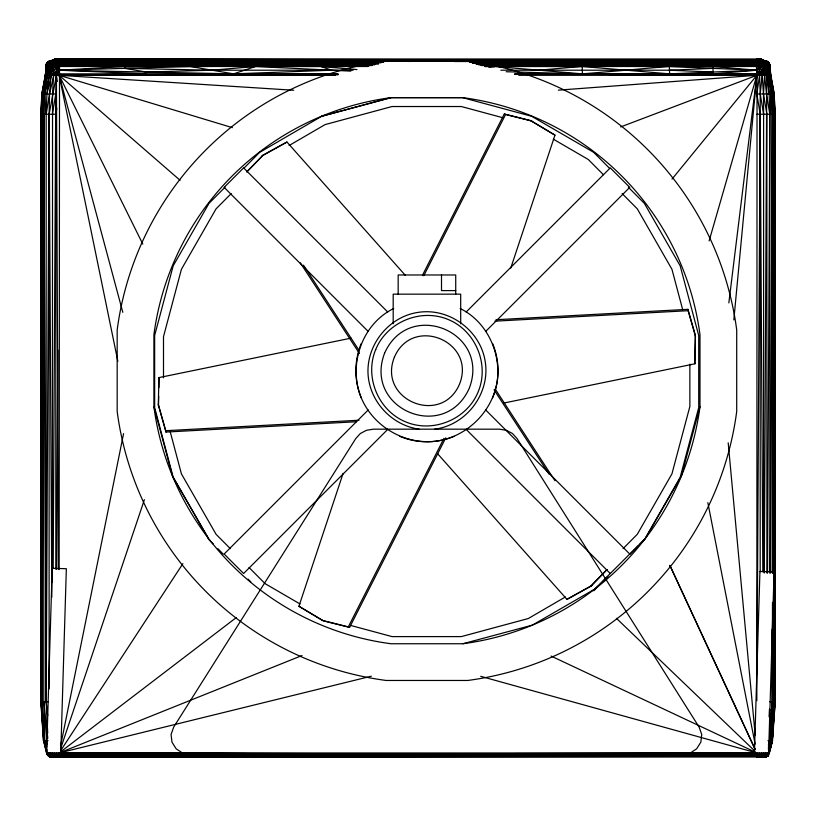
<?xml version="1.0" encoding="UTF-8"?>
<svg xmlns="http://www.w3.org/2000/svg" width="816" height="816" viewBox="0 0 816 816"><rect width="100%" height="100%" fill="white"/><g stroke="black" fill="none" stroke-linecap="round" stroke-linejoin="round"><path stroke-width="1.22" d="M52.397 581.961L52.53 93.962L54.182 64.79L54.968 61.628L56.151 60.649L59.252 60.659L59.16 75.296L117.851 361.213M122.818 312.334L59.16 75.296L146.37 73.858L146.37 72.053L124.675 68.35L58.987 70.207L54.111 66.504C44.492 69.401 43.248 62.577 51.296 60.649L764.704 60.649C771.793 61.027 770.763 70.961 768.519 75.296L769.825 114.24L769.825 573.036M514.947 74.042L582.42 73.858L625.872 70.207L670.589 66.259L670.589 60.772L146.237 61.628M709.124 240.904L756.84 75.296L756.748 60.649L58.058 59.67L56.447 60.659L49.45 60.965L766.55 60.965L763.776 60.659L761.083 59.211L756.84 59.384M756.84 114.24L775.2 114.24L775.2 701.76L772.507 740.704L769.396 752.974L767.693 755.922L765.847 756.84L760.991 755.922L756.84 752.974L756.84 756.83L765.316 756.84L767.479 755.922L769.151 752.974L772.201 740.704L774.894 701.76L775.2 114.24L774.17 93.962L770.896 75.296C768.621 70.88 771.028 60.925 763.776 60.659L760.512 59.16M372.167 65.535L46.043 65.535L46.165 70.196L41.83 93.962L40.8 114.24L41.106 701.76L43.799 740.704L47.45 754.718L768.55 754.718L767.479 755.922C764.062 757.452 759.91 756.636 756.84 754.718L59.16 752.974L59.16 756.83L48.736 756.33L46.604 752.974L43.493 740.704L41.106 701.76L42.177 93.962L45.38 75.296C46.9 70.523 45.288 59.782 53.285 60.659L56.09 59.16L758.074 60.078L760.838 59.211L762.715 60.659L765.214 60.772L756.911 63.342L670.589 62.689L476.156 63.781M57.13 59.16L51.296 60.649L55.753 59.16L52.632 60.659C45.798 61.669 49.317 71.216 46.186 75.296L43.166 93.962L43.799 114.24L42.085 701.76L43.799 740.704L46.604 752.974L769.396 752.974L768.315 754.718L771.304 740.704L773.915 701.76L774.894 114.24L774.17 93.962L770.62 75.296L769.6 64.79L768.386 62.118L764.531 60.649M762.838 571.771L760.186 114.24L756.84 93.962L759.757 73.848L759.064 62.118L758.605 60.772L756.748 60.649L756.84 59.16L759.247 59.211L760.767 60.659C769.621 58.823 767.907 70.288 766.785 75.296L769.09 93.962M760.186 571.771L760.226 93.962L759.584 75.296L757.156 73.848L514.723 74.297M765.316 756.84L767.693 755.922L48.307 755.922C41.188 738.99 45.89 719.549 43.799 701.76L43.799 114.24L44.758 93.962L51.857 66.504L59.078 64.79L381.062 62.791L47.104 62.689L58.181 59.384L756.84 60.078C764.816 59.792 760.726 70.849 762.215 75.296L763.47 93.962L763.603 114.24L763.603 571.771M772.497 602.351L772.201 701.76L771.304 740.704L768.376 749.629M772.579 573.036L773.915 114.24L773.823 93.962L770.62 75.296C768.57 70.645 770.324 53.876 769.814 75.296L772.201 114.24L772.201 573.036M770.345 573.036L772.201 114.24L772.834 93.962L770.62 75.296M47.716 733.166L46.175 701.76L49.113 114.24L49.531 93.962L51.928 64.79L52.744 62.118L54.111 60.772M53.183 567.946L55.774 93.962L56.416 75.296C57.926 71.104 53.927 62.281 59.16 60.078L59.252 60.659L49.552 62.118L46.92 63.342L46.145 64.79L46.237 72.053L47.481 75.296L44.758 93.962L46.175 114.24L46.175 701.76L47.695 715.581M56.569 569.221L57.824 350.013M757.003 673.72L760.186 114.24M764.317 573.036L766.785 75.296L764.51 73.858L757.156 73.848M767.53 573.036L769.825 114.24L771.242 93.962L768.519 75.296C765.469 70.615 768.335 60.272 760.369 60.078L760.991 59.384L760.247 59.16L761.828 59.384L54.172 59.384L52.081 60.659M356.623 421.729L165.944 432.062L158.314 404.675L158.916 377.614L351.023 338.15M158.488 406.042L158.712 396.199M158.906 387.59L158.916 377.614M694.814 361.192L695.395 335.356L687.939 309.335L495.985 319.729M504.115 402.992L694.967 363.783L695.395 335.356M47.45 754.718L49.572 756.789L766.428 756.789L764.51 755.922L761.644 752.974L760.828 756.33L756.84 756.789L766.071 756.616C777.046 741.01 770.998 719.447 773.915 701.76L773.915 114.24L772.834 93.962L768.805 70.207L768.907 66.504L769.927 66.494L770.896 75.296L518.762 75.296M768.907 66.504L768.162 73.868L764.51 73.858L763.052 70.207C766.652 63.974 761.909 59.69 756.84 59.211M60.751 753.678L66.351 568.721L52.193 568.293L46.553 754.514L48.909 754.586M754.402 753.953L759.931 571.465L774.088 571.894L768.499 756.259L760.237 756.004M41.106 701.76L41.106 114.24L41.83 93.962L46.237 72.053L46.349 66.494L59.119 62.118L146.237 61.241L496.577 60.649M46.237 72.053L47.746 70.207L47.858 73.858L49.215 75.296L46.91 93.962L46.175 114.24L49.531 93.962L53.785 75.296L56.294 73.848L58.987 70.207L56.528 66.494L54.142 66.259M53.285 60.659L53.305 60.078M59.16 569.537L59.517 66.504L54.111 66.504L51.52 73.868L45.502 73.848L45.104 75.296L335.427 75.296M769.09 716.836L769.457 709.298M41.106 114.24L42.177 93.962L46.186 75.296L46.073 66.494L45.502 73.848M46.91 93.962L51.347 75.296L49.501 73.858C50.459 70.38 47.838 60.843 54.162 60.659L56.559 59.16L54.917 59.211L55.488 59.16L52.938 60.078L56.1 59.211L54.264 59.384L54.835 59.211L761.165 59.211L758.217 60.659L757.574 59.16M484.918 66.494L756.432 66.504L757.034 70.196L756.84 700.658M46.991 750.516L44.696 740.704L42.085 701.76L42.085 114.24L43.166 93.962L47.858 73.858L48.297 66.494L47.032 66.259M772.201 740.704L775.2 701.76L769.825 701.76M733.839 319.903L756.84 75.296L609.093 74.664M353.124 70.207L211.885 70.207L124.675 68.35L124.848 66.494L372.167 64.943M59.119 62.118C54.805 61.292 49.847 63.005 46.298 65.535L46.675 63.342L48.409 61.628L52.816 60.078L763.184 60.078L764.704 60.649M728.841 302.899L756.84 75.296L558.368 90.148M759.9 59.211L761.838 60.659M767.479 755.922L767.275 752.974L764.806 756.789L756.84 756.83M46.614 73.868L48.297 66.494L49.501 73.858M55.814 569.221L55.814 114.24L56.804 108.273M52.397 114.24L55.774 93.962L41.83 93.962M49.113 689.02L49.113 114.24L56.416 75.296L58.895 73.858L337.977 73.858M769.825 114.24L766.469 93.962L764.51 73.858L766.091 66.494L767.744 66.259L769.6 64.79M60.67 745.487L123.573 433.612M50.684 756.84L47.685 754.718L48.736 756.33L767.264 756.33L758.625 756.84L759.288 752.974L762.868 755.922L766.846 756.616L49.154 756.616L46.849 752.974M768.315 748.068L769.865 740.704L772.201 701.76L772.201 629.116M766.112 66.259L769.386 64.046L769.865 64.79L768.947 66.259L767.703 66.504L756.432 66.504L756.84 73.879L514.947 73.858M766.887 573.036L766.887 114.24L763.47 93.962L764.653 75.296L762.226 73.868L763.052 70.207L761.909 70.217L759.574 68.34L757.034 70.196L669.63 73.858L515.416 74.225M393.72 308.519C361.712 324.013 347.82 365.456 361.284 397.892C373.473 426.85 405.052 445.087 436.223 441.16C467.344 436.886 493.129 411.101 497.403 379.97C500.708 351.553 486.265 321.229 460.163 308.519M699.985 406.643L681.38 476.085L645.436 538.346L594.599 589.183L532.338 625.138L462.886 643.742L390.997 643.742A275.4 275.4 0 0 1 153.898 406.643L153.898 334.754A275.4 275.4 0 0 1 390.997 97.655L462.886 97.655A275.4 275.4 0 0 1 699.985 334.754L699.985 406.643A275.4 275.4 0 0 1 462.886 643.742M769.151 752.974L772.507 740.704L767.917 740.704M484.959 66.473L495.088 66.494L538.754 70.207L583.817 66.259L756.932 64.79L759.359 65.535L765.663 63.342L767.591 61.628L768.152 62.118L767.213 63.342L764.062 64.79L756.942 66.494M445.771 437.815L349.595 627.412L323.32 620.854L298.921 606.268L343.118 473.341M510.765 268.056L554.972 135.13L530.563 120.533L504.298 113.985L422.504 275.206M60.782 748.15L144.391 499.688M768.356 745.171L769.865 740.704L769.835 709.298M47.858 73.858L49.888 66.494L59.078 64.046L383.602 62.2M769.692 66.259L769.957 65.535L481.216 65.535M769.774 72.043L768.805 70.207L769.498 68.34M768.152 62.118L768.366 63.342L766.051 64.79L759.482 66.494L757.034 70.196L759.757 73.848L762.215 75.296L760.226 93.962L763.603 114.24M423.779 275.726L505.563 114.515L531.828 121.064M322.055 620.323L348.32 626.882L443.924 438.416M762.052 756.83L763.817 752.974L766.652 756.616M46.92 63.342L50.031 61.628L57.62 60.649M59.16 756.83L49.756 756.789L50.143 755.922L59.16 756.789L53.132 755.922L48.725 752.974C48.43 758.237 60.67 759.41 56.712 752.974M60.547 750.842L182.886 563.632M763.327 756.84L764.51 755.922L765.724 752.974L767.06 756.33M59.231 60.649L59.16 59.16L58.426 59.16L57.783 60.659L56.732 60.078L57.508 59.211L53.887 60.078L54.162 60.659M672.007 179.112L756.84 75.296L620.67 126.929M246.718 171.809L263.201 155.04L286.946 142.035L405.328 275.339M246.962 171.86L263.201 155.04M437.56 453.676L566.936 599.352L590.682 586.347L606.92 569.537M590.682 586.347L607.165 569.578M224.992 187.252L208.998 203.357L173.186 265.832L154.642 335.498L154.642 407.633L173.186 477.309L208.998 539.774L213.445 544.252M243.658 168.463L259.651 152.357L321.677 116.29L390.864 97.624L462.499 97.624L531.685 116.29L593.711 152.357L609.705 168.463M231.224 193.586L216.077 208.835L181.427 269.27L163.496 336.671L163.496 377.798M623.026 548.658L637.286 534.307L671.935 473.872L689.867 406.46L689.867 364.089M593.711 590.774L598.159 586.306M602.606 581.828L607.93 576.463M630.146 554.095L638.143 546.037M639.917 544.252L644.365 539.774L680.177 477.309L698.72 407.633L698.72 335.498L680.177 265.832L644.365 203.357L628.371 187.252M46.298 66.259L50.102 64.046L56.906 62.118M368.23 409.928L224.135 554.033L243.607 573.505L387.712 429.41M466.181 311.987L610.276 167.892L629.748 187.364L485.653 331.459M757.034 70.196L759.655 72.053L761.909 70.217L764.133 66.494L761.818 66.259M46.39 64.79C50 62.383 54.835 60.996 59.14 61.628M759.574 68.34L761.899 66.504M51.857 66.504L52.958 70.207L54.101 70.207L56.477 68.34M286.946 142.035L262.109 155.876M61.18 751.424L236.263 617.59M59.16 752.974L56.875 754.718L54.356 752.974L55.651 756.84M566.936 599.352L591.773 585.511M51.347 75.296L58.987 70.207L59.16 73.868M46.604 64.046L50.99 62.118L57.263 60.965L146.237 60.965M689.806 753.352L696.629 748.823L700.842 742.132L701.729 734.461L699.118 727.117L516.977 438.457L512.448 433.51L506.348 430.287L499.402 429.175L373.402 429.175L366.455 430.287L360.356 433.51L355.827 438.457L173.686 727.117L171.074 734.461L171.962 742.132L176.174 748.823L182.998 753.352M289.088 145.534L325.094 124.593L392.037 106.529L461.326 106.529L502.707 117.698M565.366 596.975L528.268 618.538L461.326 636.602L392.037 636.602L350.656 625.433M56.753 59.211L55.631 60.078L56.447 60.659M762.634 756.33L57.283 756.789L51.49 755.922L49.756 756.789L51.541 756.84M60.343 752.495L302.002 655.534M49.888 66.259L56.661 64.046M142.8 244.106L59.16 75.296L233.58 73.858L255.52 66.494L350.819 71.125M756.932 64.79C760.379 64.24 764.572 61.771 767.193 61.241L48.807 61.241L52.632 60.649M759.339 64.79C762.328 64.627 765.755 61.7 767.815 61.628L469.822 61.628M485.02 65.943L756.932 64.046L765.724 60.772M764.215 756.33L49.98 756.84M56.61 66.259L59.068 65.535L190.189 66.494L368.363 65.698M759.829 60.649L233.682 61.628L59.109 62.689L48.246 66.259L49.888 66.494L51.52 73.868L58.895 73.858M321.555 116.26L390.997 97.655M434.642 429.175C465.967 425.248 489.733 394.271 485.418 362.998C481.491 331.673 450.514 307.907 419.24 312.222C387.926 316.149 364.15 347.126 368.465 378.4C372.014 404.226 393.414 425.626 419.24 429.175M756.901 62.689L764.368 60.772L760.43 59.211M60.394 752.668L371.331 676.189M762.399 60.649L756.86 61.628M670.589 62.689L756.881 62.118L763.256 60.772L761.736 59.384L763.919 60.659M53.948 756.83L48.94 756.33M59.16 755.922L53.836 756.789L49.144 755.922M55.172 756.33L52.377 756.789L48.521 755.922L47.573 752.974L51.785 756.33M765.5 756.33L59.16 754.718L57.038 755.922L52.183 752.974L53.366 756.33M55.57 59.211L53.611 59.67L763.184 60.078M58.313 59.211L54.672 60.078L55.233 60.659M756.84 756.616L758.88 756.33M761.206 60.649L756.84 61.241L454.614 61.526M51.469 60.649L50.092 60.772L765.918 60.772M488.866 67.024L495.088 66.494L488.743 66.677M756.942 66.259L712.878 66.494L756.636 70.217L713.235 73.858L712.878 66.494L670.589 66.259L756.942 65.535L759.359 66.259M756.799 60.772L758.37 60.649M53.601 60.649L48.185 61.628L383.602 61.628M56.151 60.649L51.082 60.965L47.614 62.118L383.602 62.118M766.244 756.789L764.459 756.84M494.894 321.167L688.112 310.702L695.569 336.722M158.314 404.675L165.77 430.695L358.989 420.23M298.636 75.296L311.314 74.664M500.84 70.207L669.477 70.207L713.082 68.35L756.636 70.217M56.528 66.494L59.068 66.494L59.344 70.217L233.58 73.858L331.765 70.207L320.861 66.494L233.682 66.259L233.682 60.649L59.191 60.772M124.675 68.35L190.189 66.494L233.58 73.858M146.37 72.053L211.885 70.207L255.52 66.494L233.682 66.259M769.396 73.868L767.703 66.504L768.162 73.868L770.498 73.858M144.391 74.154L59.16 75.296L180.081 180.285M146.237 64.79L378.522 63.464M670.589 64.046L481.216 65.229M146.237 62.689L383.602 61.7M670.589 62.118L472.352 63.107M692.182 60.649L469.822 61.945M670.589 61.628L472.352 62.475M374.707 64.189L146.237 65.535L59.078 64.79M478.686 64.495L670.589 63.342L756.932 64.046M337.977 74.154L59.16 75.296L232.366 127.653M337.977 74.531L59.16 75.296L293.689 90.25M146.237 60.772L57.385 60.772M233.682 60.772L409.02 60.772L409.02 61.628M368.72 66.371L320.861 66.494L356.959 69.574M338.273 74.644L59.16 75.296L335.427 74.735M514.947 753.576L755.565 752.974M469.822 62.118L768.386 62.118M472.352 62.689L768.896 62.689M46.675 63.342L378.522 63.342M476.156 63.342L769.325 63.342L768.652 62.689M46.349 64.046L378.522 64.046M476.156 64.046L769.651 64.046L769.07 63.342L767.662 64.79L764.113 66.259L766.091 66.494L766.499 73.858L768.519 75.296M46.145 64.79L374.707 64.79M478.686 64.79L769.865 64.79M46.053 66.259L368.363 66.259M485.02 66.259L769.957 66.259M367.914 66.494L59.068 66.494M768.254 70.207L768.805 70.207M756.84 93.962L774.17 93.962M55.814 114.24L40.8 114.24L40.8 701.76L43.493 740.704L48.083 740.704M455.726 290.598L441.507 290.598L441.507 274.972M40.8 701.76L48.134 701.76M485.428 66.371L582.206 66.494L669.63 73.858L669.324 66.494L583.817 66.259L583.817 60.772L562.051 60.649M59.068 66.259L124.848 66.494L59.344 70.217L146.37 73.858M60.435 752.974L246.33 753.576M670.589 61.241L756.881 62.118M59.109 62.689L146.237 63.342M52.673 756.84L49.348 756.616M506.185 71.737L582.42 73.858L582.206 66.494M669.324 66.494L713.082 68.35M669.477 70.207L713.235 72.053M538.754 70.207L582.42 73.858M59.16 756.616L55.009 755.922L50.276 752.974L51.49 755.922M480.716 676.331L755.616 752.627M56.722 63.342L59.078 64.046M768.947 66.259L769.651 66.494M759.268 60.078L760.767 60.659M762.715 60.659L761.083 59.211M504.298 113.985L505.563 114.515M554.972 135.13L530.563 120.533M298.921 606.268L322.269 620.221M348.32 626.882L349.595 627.412M551.116 656.074L755.494 752.24M553.36 139.189L588.285 159.487L603.432 174.736M300.002 603.952L265.078 583.644L249.043 567.497M48.358 754.718L50.143 755.922M759.655 72.053L762.226 73.868M54.101 70.207L56.396 72.043M616.427 618.324L754.81 751.026M387.712 311.987L243.607 167.892L224.135 187.364L368.23 331.459M485.653 409.928L629.748 554.033M466.181 429.41L610.276 573.505M622.139 193.586L637.286 208.835L671.935 269.27L682.696 309.713M230.336 548.658L216.077 534.307L181.427 473.872L170.014 430.97M217.882 548.719L223.217 554.095M248.095 579.146L250.757 581.828M495.179 389.008L554.962 480.726M494.078 389.844L549.005 474.096M303.491 265.169L359.111 350.482M300.308 262.803L359.407 353.45M208.457 538.346L172.502 476.085L153.898 406.643M669.895 565.437L755.035 749.312M669.875 565.386L755.239 749.425M766.499 73.858L764.133 66.494L764.51 73.858M46.512 68.34L47.195 70.217L47.093 66.504M52.958 70.207L53.815 73.868M47.797 738.194L43.799 701.76L46.91 744.386M707.849 502.636L755.126 744.121M57.334 81.518L56.416 75.296L58.415 569.537M687.939 309.335L688.112 310.702M694.783 362.416L694.967 363.783M165.77 430.695L165.944 432.062M46.135 740.704L46.849 746.844M728.188 442.792L755.198 735.155M773.823 93.962L774.894 114.24L774.894 701.76M49.113 114.24L51.816 597.251M43.799 114.24L46.175 701.76M460.693 323.789L460.693 294.158L393.19 294.158L393.19 323.789M455.726 294.158L455.726 274.972L398.167 274.972L398.167 294.158M146.237 60.649L146.237 66.259M386.162 60.935A312.436 312.436 0 0 0 117.178 329.919L117.178 411.478A312.436 312.436 0 0 0 386.162 680.462L467.721 680.462A312.436 312.436 0 0 0 736.705 411.478L736.705 329.919A312.436 312.436 0 0 0 467.721 60.935M492.599 343.505A71.063 71.063 0 0 1 492.599 397.892M454.135 436.356A71.063 71.063 0 0 1 399.748 436.356M361.284 397.892A71.063 71.063 0 0 1 361.284 343.505M375.737 349.483C364.211 376.819 378.257 410.723 405.736 421.903C433.072 433.429 466.966 419.383 478.145 391.904C489.671 364.568 475.626 330.674 448.157 319.495C420.821 307.969 386.917 322.014 375.737 349.483M384.601 353.155C363.1 409.316 444.781 443.149 469.282 388.232C490.793 332.081 409.102 298.248 384.601 353.155M394.383 357.214C377.267 399.942 441.385 426.503 459.5 384.183C476.615 341.445 412.498 314.884 394.383 357.214"/></g></svg>
